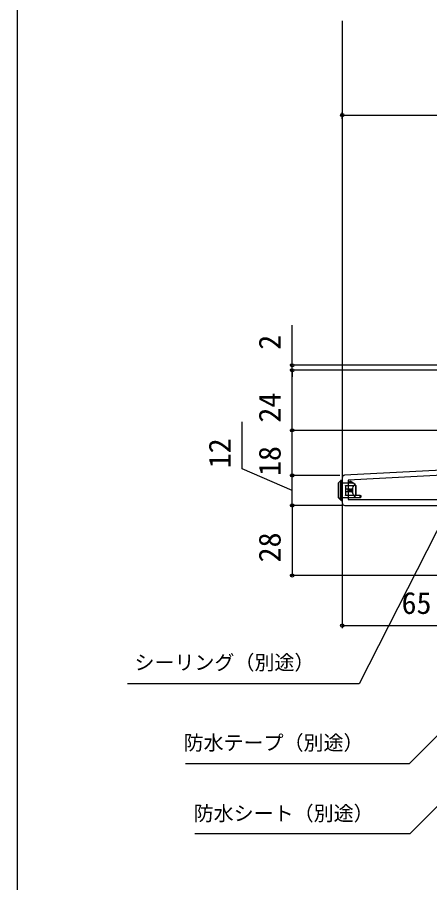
# Model space of a CAD drawing. Units: millimetres, scale not verified. Extents: x -525 to 525, y -783 to 778.
# Drawn here: x -525 to -360, y -171.4 to 174.5 of the extents above; entities that cross this region are included whole.
import ezdxf
from ezdxf.enums import TextEntityAlignment as Align

# ---------------------------------------------------------------- set-up
doc = ezdxf.new("R2010")
doc.units = ezdxf.units.MM
doc.header["$LTSCALE"] = 4
for name, color, linetype in [('0-2_YKK_11', 7, 'Continuous'), ('0-3_YKK_12', 2, 'Continuous'), ('0-4_YKK_13', 4, 'Continuous'), ('0-6_YKK_D', 6, 'Continuous'), ('0-7_YKK_ZWAK', 7, 'Continuous')]:
    doc.layers.add(name, color=color, linetype=linetype)
doc.styles.add('ＭＳ ゴシック', font='')
doc.styles.get('ＭＳ ゴシック').set_extended_font_data('MS Gothic')

msp = doc.modelspace()

# ---------------------------------------------------------------- linework, layer by layer
at = {"layer": '0-2_YKK_11'}
msp.add_line((-395, -9.549), (-395, -19.6), dxfattribs=at)
for points in [[(-394, -20.6), (-333.4, -20.6), (-333.4, -48.6), (-330, -48.6), (-330, -46.7), (-330.5, -46.2), (-331, -45.7), (-331, -20.6), (-280, -20.6), (-280, -19.1), (-267.5, -19.1), (-267.5, -20.6), (-265, -20.6), (-265, -16.6), (-280, -16.6), (-280, 35.4), (-281.8, 35.4), (-281.8, 33.4), (-290, 33.4), (-290, 30.1)], [(-343.785, 8.226), (-342.793, 2.6), (-347.6, 2.6), (-347.6, 7.956), (-347.058, 8.824), (-347.377, 9.4), (-350, 9.4), (-350, -6.242), (-394.052, -8.55)]]:
    msp.add_lwpolyline(points, dxfattribs=at)
msp.add_lwpolyline([(-350, -8.244), (-392.6, -10.477), (-392.6, -18.2), (-350, -18.2)], close=True, dxfattribs=at)
for centre, start, end in [((-394, -9.549), 93.00003, 180), ((-394, -19.6), 180.00001, 269.99999)]:
    msp.add_arc(centre, 1, start, end, dxfattribs=at)
at = {"layer": '0-3_YKK_12'}
msp.add_line((-395, 173.073), (-395, -9.549), dxfattribs=at)
at = {"layer": '0-4_YKK_13'}
for p, q in [((-396.5, -17.524), (-396.5, -11.624)), ((-396.494, -11.624), (-396.5, -11.624)), ((-395.674, -10.804), (-396.494, -11.624)), ((-396.494, -11.624), (-396.494, -17.476)), ((-395.254, -11.5), (-395.548, -11.5)), ((-395.376, -10.5), (-395.38, -10.505)), ((-395, -11.5), (-395, -17.7)), ((-390.5, -11.7), (-395, -11.7)), ((-393.7, -12.6), (-390.264, -12.6)), ((-393.7, -12.704), (-393.7, -12.6)), ((-393.7, -12.704), (-393.7, -14.1)), ((-390.443, -12.704), (-393.7, -12.704)), ((-390.888, -13.704), (-390.888, -15.496)), ((-389.5, -12.6), (-390.5, -11.7)), ((-389.565, -12.6), (-390.264, -12.6)), ((-389.565, -16.6), (-389.565, -12.6)), ((-389.565, -12.6), (-389.5, -12.6)), ((-389.5, -12.6), (-389.5, -16.6)), ((-392.8, -14.1), (-393.7, -14.1)), ((-393.7, -14.1), (-393.7, -15.1)), ((-393.7, -15.1), (-393.7, -16.496)), ((-393.7, -16.496), (-390.443, -16.496)), ((-392.8, -14.1), (-392.8, -15.1)), ((-392.359, -14.1), (-392.8, -14.1)), ((-392.217, -15.1), (-392.359, -15.1)), ((-392.217, -14.1), (-392.217, -15.1)), ((-391.8, -14.1), (-392.217, -14.1)), ((-391.8, -15.1), (-392.217, -15.1)), ((-391.8, -14.1), (-391.8, -15.1)), ((-391.667, -14.1), (-391.8, -14.1)), ((-391.667, -15.1), (-391.8, -15.1)), ((-391.486, -15.1), (-391.667, -15.1)), ((-391.486, -14.1), (-391.486, -15.1)), ((-391.45, -15.1), (-391.486, -15.1)), ((-391.45, -14.1), (-391.258, -14.1)), ((-391.258, -15.1), (-391.45, -15.1)), ((-391.258, -14.1), (-391.258, -15.1)), ((-391.028, -14.1), (-391.258, -14.1)), ((-391.028, -15.1), (-391.258, -15.1)), ((-391.028, -14.1), (-391.028, -15.1)), ((-390.5, -17.6), (-389.5, -16.6)), ((-389.565, -16.6), (-390.264, -16.6)), ((-389.5, -16.6), (-389.565, -16.6)), ((-387.8, -16.6), (-387.5, -16.6)), ((-396.494, -17.476), (-395.631, -18.339)), ((-395.488, -18.612), (-395.549, -18.551)), ((-395.337, -18.613), (-395.276, -18.7)), ((-390.5, -17.6), (-395, -17.6)), ((-387.8, -17.6), (-390.5, -17.6))]:
    msp.add_line(p, q, dxfattribs=at)
for points in [[(-396.412, -11.412), (-395.592, -10.592), (-395.588, -10.588)], [(-395.254, -11.5), (-395.254, -17.7), (-395.548, -17.7), (-395.548, -11.5)], [(-395.376, -10.5), (-395, -10.5), (-395, -11.5), (-395.254, -11.5)], [(-392.4, -11.7), (-392.4, -11.1), (-390.8, -11.7)], [(-391.8, -11.325), (-391.8, -10.8), (-390, -12)], [(-391.028, -14.1), (-390.948, -13.906), (-390.888, -13.704)], [(-390.286, -11.893), (-390, -12), (-390, -12.15)], [(-392.359, -15.1), (-392.8, -15.1), (-393.7, -15.1)], [(-390.264, -16.6), (-393.7, -16.6), (-393.7, -16.496)], [(-392.359, -15.1), (-392.359, -14.1), (-392.217, -14.1)], [(-391.667, -15.1), (-391.667, -14.1), (-391.486, -14.1)], [(-391.45, -15.1), (-391.45, -14.1), (-391.486, -14.1)], [(-390.888, -15.496), (-390.947, -15.298), (-391.028, -15.1)], [(-387.8, -17.6), (-387.8, -16.6), (-389.5, -16.6)], [(-387.5, -16.6), (-387.5, -17.3), (-387.8, -17.6)], [(-395.549, -18.551), (-396.5, -17.6), (-396.5, -17.524)], [(-395.254, -17.7), (-395, -17.7), (-395, -18.7), (-395.276, -18.7)]]:
    msp.add_lwpolyline(points, dxfattribs=at)
for centre, radius, start, end in [((-396.2, -11.624), 0.3, 135, 180), ((-396.211, -11.612), 0.284, 135.21566, 182.49633), ((-395.37, -10.809), 0.304, 91.7644, 179.04855), ((-395.39, -10.791), 0.284, 135.21566, 182.49633), ((-395.383, -10.801), 0.295, 89.30544, 134.94469), ((-395.376, -10.8), 0.3, 90, 135), ((-395.348, -18.351), 0.284, 177.50367, 224.78434), ((-395.319, -18.299), 0.314, 187.32627, 266.78077), ((-395.383, -18.377), 0.24, 226.38814, 281.18869), ((-395.276, -18.4), 0.3, 225, 270)]:
    msp.add_arc(centre, radius, start, end, dxfattribs=at)
for centre, major_axis, ratio, start_param, end_param in [((-395.688, -11.5), (0, 0.7), 0.2, 4.712389, 6.1791526), ((-395.394, -11.5), (0, 1), 0.14, 4.712389, 6.1791526), ((-388.711, -14.6), (0, 2.9), 0.789474, 0.8581397, 1.2566748), ((-390.264, -12.9), (0, 0.3), 0.789474, 6.2831853, 7.141325), ((-388.711, -14.6), (0, 2.9), 0.789474, 1.8849178, 2.283453), ((-390.264, -16.3), (0, 0.3), 0.789474, 2.283453, 3.1415927), ((-396.2, -17.476), (0.286, 0.119), 0.756388, 2.640578, 2.8379736), ((-395.688, -17.7), (0, 0.7), 0.2, 3.5625567, 4.712389), ((-395.394, -17.7), (0, 1), 0.14, 3.5625567, 4.712389)]:
    msp.add_ellipse(centre, major_axis=major_axis, ratio=ratio, start_param=start_param, end_param=end_param, dxfattribs=at)
at = {"layer": '0-6_YKK_D'}
for p, q in [((-395, 133.9), (-395, 136.4)), ((-395, 135.4), (-280, 135.4)), ((-415, 35.4), (-415, 51.455)), ((-281.9, 35.4), (-416, 35.4)), ((-415, 33.4), (-415, 35.4)), ((-323.778, 33.4), (-416, 33.4)), ((-344.047, 33.399), (-416, 33.399)), ((-415, 33.4), (-415, 30.85)), ((-415, 9.4), (-415, 33.399)), ((-350.5, 9.4), (-416, 9.4)), ((-351.5, 9.4), (-416, 9.4)), ((-415, -8.6), (-415, 9.4)), ((-396, -8.6), (-416, -8.6)), ((-397, -8.6), (-416, -8.6)), ((-415, -20.6), (-415, -8.6)), ((-395, -20.6), (-416, -20.6)), ((-398, -20.6), (-416, -20.6)), ((-415, -20.6), (-415, -48.6)), ((-395, -20.1), (-395, -69.6)), ((-333.9, -48.6), (-416, -48.6)), ((-395, -68.6), (-330, -68.6))]:
    msp.add_line(p, q, dxfattribs=at)
for points in [[(-415, -14.6), (-435, -5.91), (-435, 12.817)], [(-356.084, -28.859), (-357.241, -31.131), (-388.187, -91.866), (-480.952, -91.866)], [(-331, -86.641), (-332.803, -88.444), (-368.257, -123.898), (-457.695, -123.898)], [(-329, -112.9), (-330.803, -114.703), (-367.918, -151.818), (-453.989, -151.818)]]:
    msp.add_lwpolyline(points, dxfattribs=at)
for centre in [(-395, 135.4), (-415, 35.4), (-415, 33.4), (-415, 33.399), (-415, 9.4), (-415, 9.4), (-415, -8.6), (-415, -8.6), (-415, -20.6), (-415, -20.6), (-415, -48.6), (-395, -68.6)]:
    msp.add_circle(centre, 0.637, dxfattribs=at)
at = {"layer": '0-7_YKK_ZWAK'}
msp.add_line((-525, 747.4), (-525, -782.6), dxfattribs=at)

# ---------------------------------------------------------------- texts
at = {"layer": '0-6_YKK_D', "style": 'ＭＳ ゴシック'}
for s, p in [('2', (-417, 41.614)), ('24', (-417, 12.502)), ('12', (-437, -5.751)), ('18', (-417, -8.839)), ('28', (-417, -43.361))]:
    msp.add_text(s, height=8.798, rotation=90, dxfattribs=at).set_placement(p, align=Align.BOTTOM_LEFT)
for s, height, p in [('65', 8.798, (-371.261, -66.6)), ('シーリング（別途）', 5.865, (-478.122, -88.045)), ('防水テープ（別途）', 5.865, (-458.482, -120.124)), ('防水シート（別途）', 5.865, (-454.437, -148.345))]:
    msp.add_text(s, height=height, dxfattribs=at).set_placement(p, align=Align.BOTTOM_LEFT)

doc.saveas('drawing.dxf')
